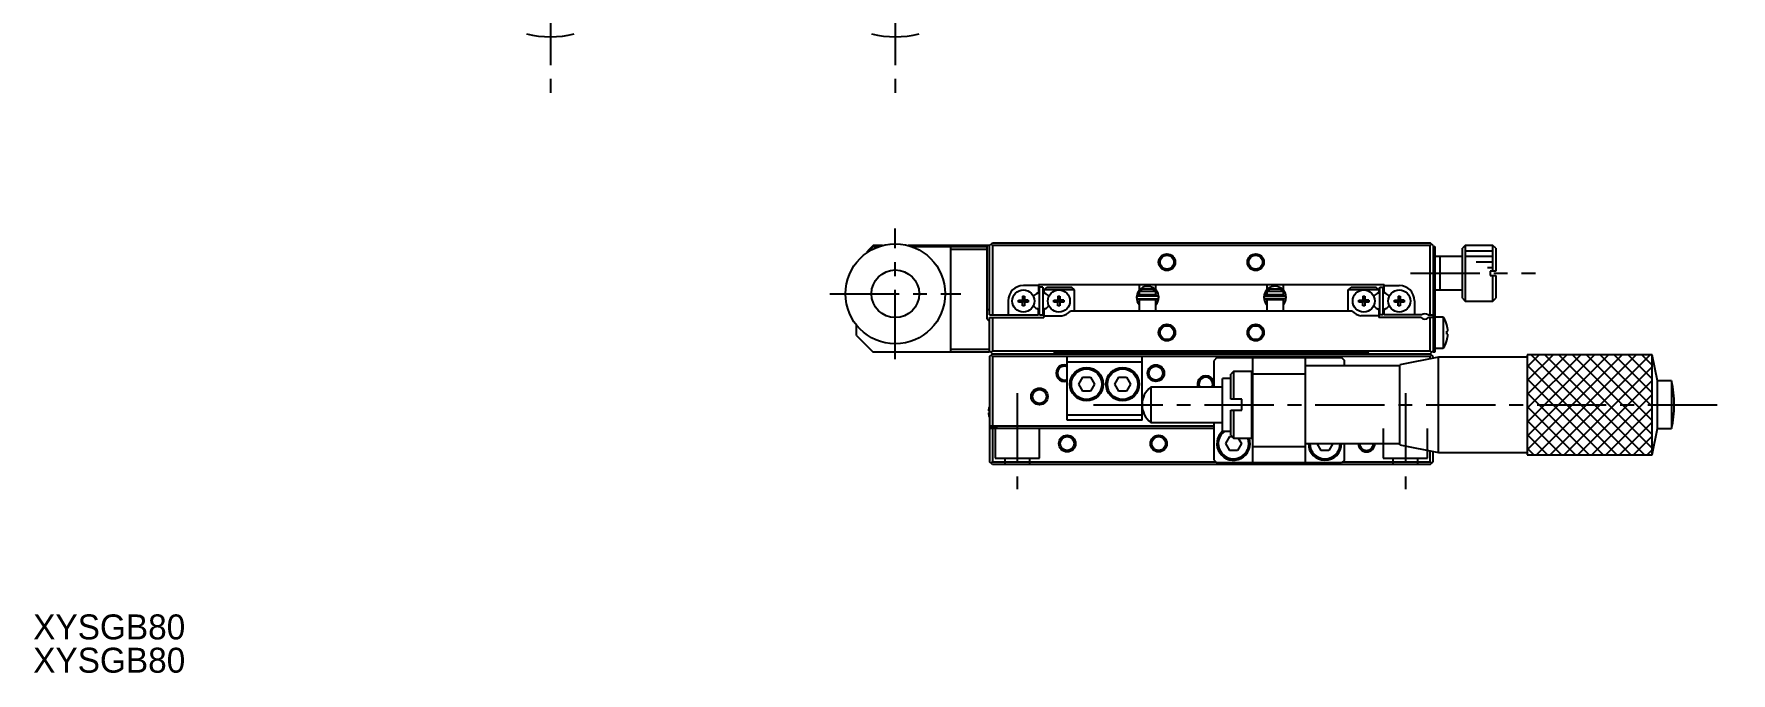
# Model space of a CAD drawing. Extents: x -173 to 396, y -6 to 321.
# Drawn here: x -173.5 to 132.7, y -5.8 to 109.4 of the extents above; entities that cross this region are included whole.
import ezdxf

# ---------------------------------------------------------------- set-up
doc = ezdxf.new("R2010")
doc.units = 0
doc.header["$LTSCALE"] = 10
doc.linetypes.add('CENTER', pattern=[2, 1.25, -0.25, 0.25, -0.25])
doc.linetypes.add('DASHED', pattern=[3.5, 2, -1.5])
doc.layers.get('0').update_dxf_attribs({"linetype": 'CONTINUOUS'})
doc.layers.add('CENTER', color=1, linetype='CENTER')
doc.styles.get("Standard").update_dxf_attribs({"font": 'FGP教科書体NT-M'})

msp = doc.modelspace()

# ---------------------------------------------------------------- linework, layer by layer
at = {"color": 7, "linetype": 'CONTINUOUS'}
for p, q in [((-22.075404, 71.018342), (-23.126446, 69.967299)), ((-22.075404, 71.218342), (-23.075404, 70.218342)), ((-20.379747, 71.218342), (-22.075404, 71.218342)), ((-22.075404, 71.018342), (-21.033444, 71.018342)), ((-1.075404, 71.218342), (-15.77106, 71.218342)), ((-15.117364, 71.018342), (-1.575404, 71.018342)), ((-8.075404, 52.018342), (-8.075404, 71.018342)), ((-1.575404, 70.518342), (-8.075404, 70.518342)), ((-1.575404, 71.018342), (-1.575404, 58.018342)), ((-1.075404, 71.218342), (-0.575404, 71.718342)), ((-1.075404, 58.718342), (-1.075404, 71.218342)), ((-0.825404, 71.468342), (-0.575404, 71.218342)), ((-0.575404, 71.718342), (78.424596, 71.718342)), ((78.424596, 71.218342), (-0.575404, 71.218342)), ((-0.575404, 71.218342), (-0.575404, 58.718342)), ((78.924596, 71.218342), (78.424596, 71.718342)), ((78.424596, 71.218342), (78.674596, 71.468342)), ((78.424596, 58.718342), (78.424596, 71.218342)), ((78.924596, 71.218342), (78.924596, 52.218342)), ((78.924596, 71.018342), (79.224596, 71.018342)), ((79.224596, 71.018342), (79.224596, 52.018342)), ((84.724596, 71.218342), (84.224596, 70.718342)), ((84.224596, 61.718342), (84.224596, 70.718342)), ((89.724596, 71.218342), (84.724596, 71.218342)), ((84.724596, 71.218342), (84.724596, 61.218342)), ((90.224596, 70.718342), (89.724596, 71.218342)), ((89.724596, 66.618342), (89.724596, 71.218342)), ((90.224596, 70.718342), (90.224596, 66.618342)), ((-23.075404, 70.018342), (-23.075404, 70.218342)), ((84.224596, 69.218342), (79.224596, 69.218342)), ((80.224596, 63.218342), (80.224596, 69.218342)), ((90.224596, 66.618342), (89.224596, 66.618342)), ((89.224596, 66.618342), (89.224596, 65.818342)), ((89.224596, 65.818342), (90.224596, 65.818342)), ((89.724596, 61.218342), (89.724596, 65.818342)), ((90.224596, 65.818342), (90.224596, 61.718342)), ((2.274596, 61.268342), (2.274596, 58.718342)), ((4.138235, 61.038342), (4.138235, 61.398342)), ((4.138235, 61.398342), (4.844596, 61.398342)), ((4.844596, 62.104703), (5.204596, 62.104703)), ((4.844596, 62.104703), (4.844596, 61.398342)), ((4.854968, 61.387969), (4.844596, 61.398342)), ((4.854968, 61.048714), (4.854968, 61.387969)), ((4.854968, 61.387969), (5.194224, 61.387969)), ((7.724596, 64.018342), (5.024596, 64.018342)), ((5.194224, 61.387969), (5.204596, 61.398342)), ((5.194224, 61.387969), (5.194224, 61.048714)), ((5.204596, 62.104703), (5.204596, 61.398342)), ((5.910958, 61.398342), (5.204596, 61.398342)), ((5.910958, 61.398342), (5.910958, 61.038342)), ((7.430846, 62.593157), (7.724596, 62.762754)), ((7.724596, 64.218342), (70.124596, 64.218342)), ((7.724596, 64.218342), (7.724596, 62.762754)), ((7.924596, 58.718342), (7.924596, 63.718342)), ((8.524596, 63.718342), (7.924596, 63.718342)), ((8.524598, 63.718342), (8.524598, 58.718342)), ((8.724596, 63.218342), (9.224596, 63.718342)), ((8.724596, 63.218342), (8.724596, 62.762754)), ((14.224596, 63.218342), (8.724596, 63.218342)), ((8.724596, 62.762754), (9.018346, 62.593157)), ((9.224596, 63.718342), (13.724596, 63.718342)), ((10.538235, 61.038342), (10.538235, 61.398342)), ((10.538235, 61.398342), (11.244596, 61.398342)), ((11.244596, 62.104703), (11.604596, 62.104703)), ((11.244596, 62.104703), (11.244596, 61.398342)), ((11.254968, 61.387969), (11.244596, 61.398342)), ((11.254968, 61.048714), (11.254968, 61.387969)), ((11.254968, 61.387969), (11.594224, 61.387969)), ((11.594224, 61.387969), (11.604596, 61.398342)), ((11.594224, 61.387969), (11.594224, 61.048714)), ((11.604596, 62.104703), (11.604596, 61.398342)), ((12.310958, 61.398342), (11.604596, 61.398342)), ((12.310958, 61.398342), (12.310958, 61.038342)), ((14.224596, 63.218342), (13.724596, 63.718342)), ((14.224596, 59.418342), (14.224596, 63.218342)), ((25.579184, 62.583751), (25.445435, 61.892504)), ((25.544273, 62.394376), (25.543416, 62.358636)), ((25.543416, 62.358636), (25.544345, 62.322899)), ((25.546915, 62.430031), (25.544273, 62.394376)), ((25.544345, 62.322899), (25.547057, 62.287252)), ((25.551334, 62.465514), (25.546915, 62.430031)), ((25.547057, 62.287252), (25.551546, 62.251782)), ((25.557522, 62.500738), (25.551334, 62.465514)), ((25.551546, 62.251782), (25.557801, 62.216575)), ((25.565462, 62.535617), (25.557522, 62.500738)), ((25.557801, 62.216575), (25.565807, 62.181718)), ((25.575137, 62.570066), (25.565462, 62.535617)), ((25.565807, 62.181718), (25.575544, 62.147296)), ((25.586523, 62.603998), (25.575137, 62.570066)), ((25.575544, 62.147296), (25.58699, 62.113392)), ((25.595395, 62.62449), (25.579184, 62.583751)), ((25.59886, 62.635585), (25.586523, 62.603998)), ((25.58699, 62.113392), (25.600117, 62.080091)), ((25.599357, 62.636438), (25.59886, 62.635585)), ((25.601718, 62.63816), (25.599357, 62.636438)), ((25.600117, 62.080091), (25.600895, 62.07826)), ((25.605627, 62.639207), (25.601718, 62.63816)), ((25.618187, 62.677707), (25.603433, 62.64376)), ((25.603665, 62.64448), (25.860222, 62.568161)), ((25.611055, 62.63957), (25.605627, 62.639207)), ((25.61796, 62.639246), (25.611055, 62.63957)), ((25.626291, 62.638238), (25.61796, 62.639246)), ((25.635985, 62.636554), (25.626291, 62.638238)), ((25.646968, 62.634206), (25.635985, 62.636554)), ((25.659157, 62.631212), (25.646968, 62.634206)), ((25.67246, 62.627595), (25.659157, 62.631212)), ((29.218967, 62.088847), (25.668967, 62.088847)), ((25.668967, 61.638847), (29.218967, 61.638847)), ((25.686776, 62.623382), (25.67246, 62.627595)), ((25.701997, 62.618605), (25.686776, 62.623382)), ((25.718009, 62.6133), (25.701997, 62.618605)), ((25.734689, 62.607507), (25.718009, 62.6133)), ((25.751912, 62.60127), (25.734689, 62.607507)), ((25.769547, 62.594636), (25.751912, 62.60127)), ((25.787461, 62.587656), (25.769547, 62.594636)), ((25.805519, 62.580381), (25.787461, 62.587656)), ((25.823584, 62.572868), (25.805519, 62.580381)), ((25.84152, 62.565173), (25.823584, 62.572868)), ((25.85919, 62.557354), (25.84152, 62.565173)), ((25.876461, 62.54947), (25.85919, 62.557354)), ((25.860222, 62.568161), (25.924615, 62.536982)), ((25.893203, 62.541581), (25.876461, 62.54947)), ((25.909288, 62.533746), (25.893203, 62.541581)), ((25.924596, 62.526026), (25.909288, 62.533746)), ((25.95858, 61.41829), (25.909362, 61.638795)), ((25.924596, 64.218342), (25.924596, 63.162673)), ((25.924596, 62.918342), (25.924596, 62.418342)), ((28.924596, 62.918342), (25.924596, 62.918342)), ((25.924596, 62.418342), (28.924596, 62.418342)), ((28.924596, 61.418342), (25.924596, 61.418342)), ((25.924596, 61.418342), (25.924596, 59.418342)), ((25.978913, 62.918342), (26.508081, 63.418342)), ((25.993448, 62.363474), (25.994009, 62.377096)), ((25.993586, 62.349845), (25.993448, 62.363474)), ((25.994422, 62.336245), (25.993586, 62.349845)), ((25.994009, 62.377096), (25.995269, 62.390673)), ((25.995954, 62.322711), (25.994422, 62.336245)), ((25.995269, 62.390673), (25.997224, 62.40417)), ((25.998176, 62.30928), (25.995954, 62.322711)), ((25.997224, 62.40417), (25.999869, 62.417549)), ((26.00108, 62.295986), (25.998176, 62.30928)), ((25.999869, 62.417549), (26.000049, 62.418346)), ((26.004656, 62.282864), (26.00108, 62.295986)), ((26.008894, 62.269949), (26.004656, 62.282864)), ((26.013779, 62.257274), (26.008894, 62.269949)), ((26.019297, 62.244869), (26.013779, 62.257274)), ((26.025432, 62.232767), (26.019297, 62.244869)), ((26.032164, 62.220996), (26.025432, 62.232767)), ((26.039476, 62.209586), (26.032164, 62.220996)), ((26.033451, 62.218342), (26.424596, 62.218342)), ((26.047345, 62.198562), (26.039476, 62.209586)), ((26.055751, 62.18795), (26.047345, 62.198562)), ((26.064671, 62.177776), (26.055751, 62.18795)), ((26.07408, 62.168062), (26.064671, 62.177776)), ((26.083955, 62.158829), (26.07408, 62.168062)), ((26.094269, 62.150098), (26.083955, 62.158829)), ((26.104997, 62.141888), (26.094269, 62.150098)), ((26.116111, 62.134217), (26.104997, 62.141888)), ((26.127585, 62.1271), (26.116111, 62.134217)), ((26.13939, 62.120554), (26.127585, 62.1271)), ((26.151498, 62.114592), (26.13939, 62.120554)), ((26.16388, 62.109226), (26.151498, 62.114592)), ((26.176507, 62.104468), (26.16388, 62.109226)), ((26.189349, 62.100327), (26.176507, 62.104468)), ((26.202377, 62.096813), (26.189349, 62.100327)), ((26.21556, 62.093932), (26.202377, 62.096813)), ((26.228867, 62.09169), (26.21556, 62.093932)), ((26.242269, 62.090094), (26.228867, 62.09169)), ((26.255733, 62.089146), (26.242269, 62.090094)), ((26.268519, 62.088847), (26.255733, 62.089146)), ((26.424596, 62.418342), (26.424596, 62.088847)), ((26.424596, 61.638847), (26.424596, 61.418342)), ((26.508081, 63.418342), (28.341111, 63.418342)), ((28.341111, 63.418342), (28.87028, 62.918342)), ((28.424596, 62.088847), (28.424596, 62.418342)), ((28.424596, 62.218342), (28.854264, 62.218342)), ((28.424596, 61.418342), (28.424596, 61.638847)), ((28.622971, 62.088871), (28.619415, 62.088847)), ((28.636462, 62.089375), (28.622971, 62.088871)), ((28.649917, 62.090529), (28.636462, 62.089375)), ((28.663303, 62.092332), (28.649917, 62.090529)), ((28.676589, 62.09478), (28.663303, 62.092332)), ((28.689746, 62.097869), (28.676589, 62.09478)), ((28.702741, 62.101592), (28.689746, 62.097869)), ((28.715546, 62.105943), (28.702741, 62.101592)), ((28.728128, 62.110913), (28.715546, 62.105943)), ((28.740458, 62.116491), (28.728128, 62.110913)), ((28.752506, 62.122667), (28.740458, 62.116491)), ((28.764243, 62.129428), (28.752506, 62.122667)), ((28.775639, 62.13676), (28.764243, 62.129428)), ((28.786666, 62.144647), (28.775639, 62.13676)), ((28.797296, 62.153072), (28.786666, 62.144647)), ((28.807501, 62.162017), (28.797296, 62.153072)), ((28.817255, 62.171463), (28.807501, 62.162017)), ((28.826532, 62.181387), (28.817255, 62.171463)), ((28.835306, 62.191766), (28.826532, 62.181387)), ((28.843553, 62.202578), (28.835306, 62.191766)), ((28.851251, 62.213795), (28.843553, 62.202578)), ((28.858377, 62.225392), (28.851251, 62.213795)), ((28.864911, 62.237339), (28.858377, 62.225392)), ((28.870833, 62.249606), (28.864911, 62.237339)), ((28.876127, 62.262162), (28.870833, 62.249606)), ((28.880777, 62.274975), (28.876127, 62.262162)), ((28.884767, 62.288012), (28.880777, 62.274975)), ((28.888087, 62.301238), (28.884767, 62.288012)), ((28.887882, 62.418357), (28.889736, 62.409532)), ((28.890726, 62.314618), (28.888087, 62.301238)), ((28.889736, 62.409532), (28.891965, 62.396095)), ((28.892676, 62.328116), (28.890726, 62.314618)), ((28.891965, 62.396095), (28.893503, 62.382557)), ((28.892142, 62.418372), (28.978586, 62.088865)), ((28.893932, 62.341696), (28.892676, 62.328116)), ((28.893503, 62.382557), (28.894345, 62.368953)), ((28.894488, 62.355321), (28.893932, 62.341696)), ((28.894345, 62.368953), (28.894488, 62.355321)), ((28.924596, 63.206593), (28.924596, 64.218342)), ((28.924596, 62.418342), (28.924596, 62.918342)), ((28.924596, 59.418342), (28.924596, 61.418342)), ((28.92944, 61.418173), (28.92483, 61.403019)), ((28.978259, 61.638793), (28.92944, 61.418173)), ((29.288148, 62.635113), (29.275195, 62.665371)), ((29.30971, 62.579842), (29.289074, 62.635585)), ((48.5415, 62.592979), (48.407751, 61.901733)), ((48.50659, 62.403604), (48.505732, 62.367865)), ((48.505732, 62.367865), (48.506661, 62.332128)), ((48.509231, 62.439259), (48.50659, 62.403604)), ((48.506661, 62.332128), (48.509373, 62.29648)), ((48.513651, 62.474742), (48.509231, 62.439259)), ((48.509373, 62.29648), (48.513862, 62.26101)), ((48.519838, 62.509967), (48.513651, 62.474742)), ((48.513862, 62.26101), (48.520117, 62.225804)), ((48.527779, 62.544846), (48.519838, 62.509967)), ((48.520117, 62.225804), (48.528123, 62.190946)), ((48.537454, 62.579295), (48.527779, 62.544846)), ((48.528123, 62.190946), (48.537861, 62.156524)), ((48.548839, 62.613227), (48.537454, 62.579295)), ((48.537861, 62.156524), (48.549307, 62.122621)), ((48.557712, 62.633719), (48.5415, 62.592979)), ((48.561176, 62.644814), (48.548839, 62.613227)), ((48.549307, 62.122621), (48.562433, 62.08932)), ((48.561673, 62.645666), (48.561176, 62.644814)), ((48.5639, 62.647328), (48.561673, 62.645666)), ((48.562433, 62.08932), (48.563211, 62.087489)), ((48.580503, 62.686936), (48.563346, 62.647288)), ((48.567546, 62.648372), (48.5639, 62.647328)), ((48.565981, 62.653708), (48.822538, 62.57739)), ((48.572585, 62.64879), (48.567546, 62.648372)), ((48.578983, 62.648579), (48.572585, 62.64879)), ((48.586695, 62.647741), (48.578983, 62.648579)), ((48.595668, 62.646282), (48.586695, 62.647741)), ((48.60584, 62.644212), (48.595668, 62.646282)), ((48.61714, 62.641545), (48.60584, 62.644212)), ((48.62949, 62.638299), (48.61714, 62.641545)), ((48.642805, 62.634498), (48.62949, 62.638299)), ((52.181284, 62.098076), (48.631284, 62.098076)), ((48.631284, 61.648076), (52.181284, 61.648076)), ((48.656992, 62.630167), (48.642805, 62.634498)), ((48.671953, 62.625336), (48.656992, 62.630167)), ((48.687584, 62.620039), (48.671953, 62.625336)), ((48.703778, 62.614313), (48.687584, 62.620039)), ((48.720422, 62.608196), (48.703778, 62.614313)), ((48.7374, 62.601733), (48.720422, 62.608196)), ((48.754596, 62.594967), (48.7374, 62.601733)), ((48.77189, 62.587944), (48.754596, 62.594967)), ((48.789162, 62.580715), (48.77189, 62.587944)), ((48.806293, 62.573329), (48.789162, 62.580715)), ((48.823164, 62.565836), (48.806293, 62.573329)), ((48.822538, 62.57739), (48.924615, 62.525252)), ((48.839659, 62.558289), (48.823164, 62.565836)), ((48.855662, 62.550741), (48.839659, 62.558289)), ((48.871064, 62.543243), (48.855662, 62.550741)), ((48.885757, 62.535848), (48.871064, 62.543243)), ((48.923765, 61.418096), (48.871678, 61.648024)), ((48.899639, 62.528605), (48.885757, 62.535848)), ((48.912616, 62.521567), (48.899639, 62.528605)), ((48.924596, 62.514781), (48.912616, 62.521567)), ((48.924596, 64.218342), (48.924596, 63.21466)), ((48.924596, 62.918342), (48.924596, 62.418342)), ((51.924596, 62.918342), (48.924596, 62.918342)), ((48.924596, 62.418342), (51.924596, 62.418342)), ((51.924596, 61.418342), (48.924596, 61.418342)), ((48.924596, 61.418342), (48.924596, 59.418342)), ((48.955764, 62.372702), (48.956326, 62.386324)), ((48.955902, 62.359073), (48.955764, 62.372702)), ((48.956739, 62.345473), (48.955902, 62.359073)), ((48.956326, 62.386324), (48.957586, 62.399902)), ((48.958271, 62.33194), (48.956739, 62.345473)), ((48.957586, 62.399902), (48.959541, 62.413399)), ((48.960492, 62.318508), (48.958271, 62.33194)), ((48.959541, 62.413399), (48.960438, 62.418356)), ((48.963396, 62.305214), (48.960492, 62.318508)), ((48.966973, 62.292093), (48.963396, 62.305214)), ((48.97121, 62.279178), (48.966973, 62.292093)), ((48.976095, 62.266502), (48.97121, 62.279178)), ((48.981614, 62.254098), (48.976095, 62.266502)), ((48.978913, 62.918342), (49.508081, 63.418342)), ((48.987748, 62.241996), (48.981614, 62.254098)), ((48.994481, 62.230225), (48.987748, 62.241996)), ((49.001792, 62.218814), (48.994481, 62.230225)), ((49.009662, 62.20779), (49.001792, 62.218814)), ((49.001872, 62.218342), (49.424596, 62.218342)), ((49.018068, 62.197179), (49.009662, 62.20779)), ((49.026987, 62.187005), (49.018068, 62.197179)), ((49.036397, 62.17729), (49.026987, 62.187005)), ((49.046271, 62.168057), (49.036397, 62.17729)), ((49.056585, 62.159326), (49.046271, 62.168057)), ((49.067313, 62.151117), (49.056585, 62.159326)), ((49.078428, 62.143445), (49.067313, 62.151117)), ((49.089901, 62.136329), (49.078428, 62.143445)), ((49.101706, 62.129783), (49.089901, 62.136329)), ((49.113814, 62.123821), (49.101706, 62.129783)), ((49.126197, 62.118455), (49.113814, 62.123821)), ((49.138824, 62.113696), (49.126197, 62.118455)), ((49.151666, 62.109556), (49.138824, 62.113696)), ((49.164693, 62.106041), (49.151666, 62.109556)), ((49.177876, 62.10316), (49.164693, 62.106041)), ((49.191184, 62.100919), (49.177876, 62.10316)), ((49.204585, 62.099322), (49.191184, 62.100919)), ((49.218049, 62.098374), (49.204585, 62.099322)), ((49.230835, 62.098076), (49.218049, 62.098374)), ((49.424596, 62.418342), (49.424596, 62.098076)), ((49.424596, 61.648076), (49.424596, 61.418342)), ((49.508081, 63.418342), (51.341111, 63.418342)), ((51.341111, 63.418342), (51.87028, 62.918342)), ((51.424596, 62.098076), (51.424596, 62.418342)), ((51.424596, 62.218342), (51.810829, 62.218342)), ((51.424596, 61.418342), (51.424596, 61.648076)), ((51.585287, 62.0981), (51.581732, 62.098076)), ((51.598779, 62.098604), (51.585287, 62.0981)), ((51.612233, 62.099758), (51.598779, 62.098604)), ((51.625619, 62.101561), (51.612233, 62.099758)), ((51.638906, 62.104009), (51.625619, 62.101561)), ((51.652062, 62.107098), (51.638906, 62.104009)), ((51.665058, 62.110821), (51.652062, 62.107098)), ((51.677862, 62.115172), (51.665058, 62.110821)), ((51.690444, 62.120141), (51.677862, 62.115172)), ((51.702774, 62.12572), (51.690444, 62.120141)), ((51.714822, 62.131896), (51.702774, 62.12572)), ((51.726559, 62.138657), (51.714822, 62.131896)), ((51.737955, 62.145989), (51.726559, 62.138657)), ((51.748983, 62.153876), (51.737955, 62.145989)), ((51.759613, 62.162301), (51.748983, 62.153876)), ((51.769818, 62.171246), (51.759613, 62.162301)), ((51.779572, 62.180691), (51.769818, 62.171246)), ((51.788848, 62.190615), (51.779572, 62.180691)), ((51.797622, 62.200995), (51.788848, 62.190615)), ((51.80587, 62.211807), (51.797622, 62.200995)), ((51.813567, 62.223024), (51.80587, 62.211807)), ((51.820693, 62.23462), (51.813567, 62.223024)), ((51.827227, 62.246567), (51.820693, 62.23462)), ((51.83315, 62.258834), (51.827227, 62.246567)), ((51.838444, 62.271391), (51.83315, 62.258834)), ((51.843093, 62.284204), (51.838444, 62.271391)), ((51.847084, 62.297241), (51.843093, 62.284204)), ((51.850404, 62.310467), (51.847084, 62.297241)), ((51.853043, 62.323847), (51.850404, 62.310467)), ((51.852132, 62.418343), (51.854281, 62.405324)), ((51.854993, 62.337345), (51.853043, 62.323847)), ((51.854281, 62.405324), (51.855819, 62.391786)), ((51.856248, 62.350925), (51.854993, 62.337345)), ((51.855819, 62.391786), (51.856662, 62.378182)), ((51.856805, 62.364549), (51.856248, 62.350925)), ((51.856662, 62.378182), (51.856805, 62.364549)), ((51.85794, 62.418428), (51.940902, 62.098093)), ((51.940576, 61.648022), (51.888993, 61.418249)), ((51.924596, 63.17314), (51.924596, 64.218342)), ((51.924596, 62.418342), (51.924596, 62.918342)), ((51.924596, 59.418342), (51.924596, 61.418342)), ((52.250464, 62.644341), (52.237511, 62.674599)), ((52.272026, 62.589071), (52.251391, 62.644814)), ((63.624596, 63.218342), (64.124596, 63.718342)), ((63.624596, 59.418342), (63.624596, 63.218342)), ((69.124596, 63.218342), (63.624596, 63.218342)), ((64.124596, 63.718342), (68.624596, 63.718342)), ((65.538235, 61.038342), (65.538235, 61.398342)), ((65.538235, 61.398342), (66.244596, 61.398342)), ((66.244596, 62.104703), (66.604596, 62.104703)), ((66.244596, 62.104703), (66.244596, 61.398342)), ((66.254968, 61.387969), (66.244596, 61.398342)), ((66.254968, 61.048714), (66.254968, 61.387969)), ((66.254968, 61.387969), (66.594224, 61.387969)), ((66.594224, 61.387969), (66.604596, 61.398342)), ((66.594224, 61.387969), (66.594224, 61.048714)), ((66.604596, 62.104703), (66.604596, 61.398342)), ((67.310958, 61.398342), (66.604596, 61.398342)), ((67.310958, 61.398342), (67.310958, 61.038342)), ((69.124596, 63.218342), (68.624596, 63.718342)), ((69.124596, 62.762754), (68.830846, 62.593157)), ((69.124596, 63.218342), (69.124596, 62.762754)), ((69.324596, 58.718342), (69.324596, 63.718342)), ((69.324596, 63.718342), (69.924596, 63.718342)), ((69.924596, 58.718342), (69.924596, 63.718342)), ((70.124596, 62.762754), (70.124596, 64.218342)), ((70.124596, 64.018342), (72.824596, 64.018342)), ((70.418346, 62.593157), (70.124596, 62.762754)), ((71.938235, 61.038342), (71.938235, 61.398342)), ((71.938235, 61.398342), (72.644596, 61.398342)), ((72.644596, 62.104703), (73.004596, 62.104703)), ((72.644596, 62.104703), (72.644596, 61.398342)), ((72.654968, 61.387969), (72.644596, 61.398342)), ((72.654968, 61.048714), (72.654968, 61.387969)), ((72.654968, 61.387969), (72.994224, 61.387969)), ((72.994224, 61.387969), (73.004596, 61.398342)), ((72.994224, 61.387969), (72.994224, 61.048714)), ((73.004596, 62.104703), (73.004596, 61.398342)), ((73.710958, 61.398342), (73.004596, 61.398342)), ((73.710958, 61.398342), (73.710958, 61.038342)), ((75.574596, 61.268342), (75.574596, 58.718342)), ((79.224596, 63.218342), (84.224596, 63.218342)), ((84.224596, 61.718342), (84.724596, 61.218342)), ((89.724596, 61.218342), (90.224596, 61.718342)), ((-1.575404, 59.718342), (-1.075404, 59.718342)), ((-1.075404, 58.718342), (7.724596, 58.718342)), ((-1.075404, 52.018342), (-1.075404, 58.218342)), ((-1.075404, 58.218342), (8.724596, 58.218342)), ((-0.575404, 58.218342), (-0.575404, 52.218342)), ((4.844596, 61.038342), (4.138235, 61.038342)), ((4.854968, 61.048714), (4.844596, 61.038342)), ((4.844596, 60.33198), (4.844596, 61.038342)), ((5.204596, 60.33198), (4.844596, 60.33198)), ((5.194224, 61.048714), (4.854968, 61.048714)), ((5.194224, 61.048714), (5.204596, 61.038342)), ((5.204596, 61.038342), (5.204596, 60.33198)), ((5.910958, 61.038342), (5.204596, 61.038342)), ((7.724596, 59.67393), (7.430846, 59.843526)), ((7.724596, 58.718342), (7.724596, 59.67393)), ((7.924596, 58.718342), (8.524596, 58.718342)), ((9.018346, 59.843526), (8.724596, 59.67393)), ((8.724596, 59.67393), (8.724596, 58.218342)), ((8.724596, 58.518342), (11.946612, 58.518342)), ((11.244596, 61.038342), (10.538235, 61.038342)), ((11.254968, 61.048714), (11.244596, 61.038342)), ((11.244596, 60.33198), (11.244596, 61.038342)), ((11.604596, 60.33198), (11.244596, 60.33198)), ((11.594224, 61.048714), (11.254968, 61.048714)), ((11.594224, 61.048714), (11.604596, 61.038342)), ((11.604596, 61.038342), (11.604596, 60.33198)), ((12.310958, 61.038342), (11.604596, 61.038342)), ((64.345534, 59.418342), (13.503659, 59.418342)), ((66.244596, 61.038342), (65.538235, 61.038342)), ((69.124596, 58.518342), (65.902581, 58.518342)), ((66.254968, 61.048714), (66.244596, 61.038342)), ((66.244596, 60.33198), (66.244596, 61.038342)), ((66.604596, 60.33198), (66.244596, 60.33198)), ((66.594224, 61.048714), (66.254968, 61.048714)), ((66.594224, 61.048714), (66.604596, 61.038342)), ((66.604596, 61.038342), (66.604596, 60.33198)), ((67.310958, 61.038342), (66.604596, 61.038342)), ((68.830846, 59.843526), (69.124596, 59.67393)), ((69.124596, 59.67393), (69.124596, 58.218342)), ((76.763158, 58.218342), (69.124596, 58.218342)), ((69.924596, 58.718342), (69.324596, 58.718342)), ((70.124596, 59.67393), (70.418346, 59.843526)), ((70.124596, 58.718342), (70.124596, 59.67393)), ((76.824596, 58.718342), (70.124596, 58.718342)), ((72.644596, 61.038342), (71.938235, 61.038342)), ((72.654968, 61.048714), (72.644596, 61.038342)), ((72.644596, 60.33198), (72.644596, 61.038342)), ((73.004596, 60.33198), (72.644596, 60.33198)), ((72.994224, 61.048714), (72.654968, 61.048714)), ((72.994224, 61.048714), (73.004596, 61.038342)), ((73.004596, 61.038342), (73.004596, 60.33198)), ((73.710958, 61.038342), (73.004596, 61.038342)), ((78.024596, 58.718342), (78.924596, 58.718342)), ((78.924596, 58.218342), (78.086034, 58.218342)), ((78.424596, 52.218342), (78.424596, 58.218342)), ((80.767059, 58.318342), (79.224596, 58.318342)), ((80.767059, 58.318342), (80.767059, 52.718342)), ((84.724596, 61.218342), (89.724596, 61.218342)), ((-25.075404, 55.018342), (-25.075404, 56.861487)), ((-1.575404, 58.018342), (-1.075404, 57.518342)), ((81.417801, 56.917481), (81.423969, 56.920489)), ((81.417801, 55.778342), (81.611058, 55.778342)), ((81.417801, 55.258342), (81.417801, 55.778342)), ((81.611058, 55.258342), (81.417801, 55.258342)), ((-25.075404, 55.018342), (-22.075404, 52.018342)), ((-8.075404, 52.518342), (-1.075404, 52.518342)), ((-1.075404, 52.218342), (-0.575404, 51.718342)), ((-0.575404, 52.218342), (-0.825404, 51.968342)), ((-0.575404, 52.218342), (78.424596, 52.218342)), ((10.774596, 52.068342), (10.424596, 51.718342)), ((10.774596, 52.068342), (67.074596, 52.068342)), ((67.074596, 52.068342), (67.424596, 51.718342)), ((78.674596, 51.968342), (78.424596, 52.218342)), ((78.924596, 52.218342), (78.424596, 51.718342)), ((79.224596, 52.718342), (80.767059, 52.718342)), ((81.423969, 54.116194), (81.417801, 54.119202)), ((-1.075404, 52.018342), (-22.075404, 52.018342)), ((-1.075404, 51.218342), (-0.575404, 51.718342)), ((-1.075404, 51.218342), (-1.075404, 32.218342)), ((-0.825404, 51.468342), (-0.575404, 51.218342)), ((-0.575404, 51.718342), (78.424596, 51.718342)), ((-0.575404, 51.218342), (-0.575404, 38.718342)), ((78.424596, 51.218342), (-0.575404, 51.218342)), ((12.924596, 39.718342), (12.924596, 51.218342)), ((26.424596, 50.218342), (12.924596, 50.218342)), ((26.424596, 39.718342), (26.424596, 51.218342)), ((39.924596, 51.018342), (39.424596, 50.518342)), ((39.424596, 45.693342), (39.424596, 50.518342)), ((39.924596, 51.018342), (62.424596, 51.018342)), ((46.424596, 32.018342), (46.424596, 51.018342)), ((55.924596, 32.018342), (55.924596, 51.018342)), ((72.924596, 49.518342), (55.924596, 49.518342)), ((62.424596, 51.018342), (62.924596, 50.518342)), ((62.924596, 49.518342), (62.924596, 50.518342)), ((79.924596, 51.118342), (72.924596, 49.718342)), ((72.924596, 35.318342), (72.924596, 49.718342)), ((78.924596, 51.218342), (78.424596, 51.718342)), ((78.424596, 51.218342), (78.674596, 51.468342)), ((78.424596, 50.818342), (78.424596, 51.218342)), ((79.224596, 52.018342), (78.924596, 52.018342)), ((78.924596, 50.918342), (78.924596, 51.218342)), ((95.924596, 51.118342), (79.924596, 51.118342)), ((79.924596, 33.918342), (79.924596, 51.118342)), ((118.424596, 51.518342), (95.924596, 51.518342)), ((95.924596, 51.518342), (95.924596, 33.518342)), ((118.424596, 51.518342), (95.924596, 51.518342)), ((95.924596, 51.518342), (95.924596, 33.518342)), ((119.424596, 46.818342), (118.424596, 51.518342)), ((118.424596, 33.518342), (118.424596, 51.518342)), ((118.424596, 33.518342), (118.424596, 51.518342)), ((15.702908, 47.468342), (14.981221, 46.218342)), ((14.981221, 46.218342), (15.702908, 44.968342)), ((15.702908, 47.468342), (17.146284, 47.468342)), ((17.146284, 47.468342), (17.867972, 46.218342)), ((17.867972, 46.218342), (17.146284, 44.968342)), ((22.202908, 47.468342), (21.481221, 46.218342)), ((21.481221, 46.218342), (22.202908, 44.968342)), ((22.202908, 47.468342), (23.646284, 47.468342)), ((23.646284, 47.468342), (24.367972, 46.218342)), ((24.367972, 46.218342), (23.646284, 44.968342)), ((42.424596, 47.268342), (40.924596, 47.268342)), ((40.924596, 37.768342), (40.924596, 47.268342)), ((42.924596, 48.518342), (42.424596, 48.018342)), ((42.424596, 43.518342), (42.424596, 48.018342)), ((46.224596, 48.518342), (42.924596, 48.518342)), ((42.924596, 48.518342), (42.924596, 43.518342)), ((46.424596, 48.318342), (46.224596, 48.518342)), ((46.224596, 36.518342), (46.224596, 48.518342)), ((55.924596, 48.018342), (46.424596, 48.018342)), ((121.924596, 46.818342), (119.424596, 46.818342)), ((119.424596, 38.218342), (119.424596, 46.818342)), ((121.924596, 46.818342), (121.924596, 38.218342)), ((17.146284, 44.968342), (15.702908, 44.968342)), ((23.646284, 44.968342), (22.202908, 44.968342)), ((40.924596, 45.693342), (27.991776, 45.693342)), ((27.991776, 45.693342), (27.991776, 39.343342)), ((44.424596, 43.518342), (42.424596, 43.518342)), ((44.424596, 41.518342), (44.424596, 43.518342)), ((-1.265263, 41.398342), (-1.144925, 41.398342)), ((-1.144925, 41.038342), (-1.265263, 41.038342)), ((-1.149548, 42.106958), (-1.144925, 42.104703)), ((-1.144925, 40.33198), (-1.149548, 40.329726)), ((-1.144925, 41.398342), (-1.144925, 41.038342)), ((12.924596, 40.718342), (26.424596, 40.718342)), ((42.424596, 37.018342), (42.424596, 41.518342)), ((42.424596, 41.518342), (44.424596, 41.518342)), ((42.924596, 41.518342), (42.924596, 36.518342)), ((-1.075404, 38.718342), (39.424596, 38.718342)), ((-1.075404, 38.518342), (0.324596, 38.518342)), ((39.424596, 38.218342), (-1.075404, 38.218342)), ((-0.575404, 38.218342), (-0.575404, 32.218342)), ((0.324596, 38.718342), (0.324596, 38.518342)), ((26.424596, 39.718342), (12.924596, 39.718342)), ((27.991776, 39.343342), (40.924596, 39.343342)), ((39.424596, 32.518342), (39.424596, 39.343342)), ((40.924596, 37.768342), (42.424596, 37.768342)), ((42.202908, 36.768342), (41.481221, 35.518342)), ((42.202908, 36.768342), (42.674596, 36.768342)), ((42.424596, 37.018342), (42.924596, 36.518342)), ((118.424596, 33.518342), (119.424596, 38.218342)), ((119.424596, 38.218342), (121.924596, 38.218342)), ((41.481221, 35.518342), (42.202908, 34.268342)), ((43.646284, 34.268342), (42.202908, 34.268342)), ((42.924596, 36.518342), (46.224596, 36.518342)), ((44.367972, 35.518342), (43.646284, 34.268342)), ((43.790622, 36.518342), (44.367972, 35.518342)), ((46.224596, 36.518342), (46.424596, 36.718342)), ((46.424596, 35.018342), (55.924596, 35.018342)), ((55.924596, 35.518342), (72.924596, 35.518342)), ((57.981221, 35.518342), (58.702908, 34.268342)), ((60.146284, 34.268342), (58.702908, 34.268342)), ((60.867972, 35.518342), (60.146284, 34.268342)), ((62.924596, 32.518342), (62.924596, 35.518342)), ((72.924596, 35.318342), (79.924596, 33.918342)), ((78.424596, 32.218342), (78.424596, 34.218342)), ((78.924596, 32.218342), (78.924596, 34.118342)), ((79.924596, 33.918342), (95.924596, 33.918342)), ((-0.575404, 31.718342), (-1.075404, 32.218342)), ((-0.825404, 31.968342), (-0.575404, 32.218342)), ((-0.575404, 32.218342), (39.724596, 32.218342)), ((78.424596, 31.718342), (-0.575404, 31.718342)), ((39.424596, 32.518342), (39.924596, 32.018342)), ((62.424596, 32.018342), (39.924596, 32.018342)), ((62.924596, 32.518342), (62.424596, 32.018342)), ((62.624596, 32.218342), (78.424596, 32.218342)), ((78.424596, 32.218342), (78.674596, 31.968342)), ((78.424596, 31.718342), (78.924596, 32.218342)), ((95.924596, 33.518342), (118.424596, 33.518342)), ((95.924596, 33.518342), (118.424596, 33.518342))]:
    msp.add_line(p, q, dxfattribs=at)
at = {"color": 3, "linetype": 'CONTINUOUS'}
for p, q in [((89.724596, 70.218342), (84.724596, 70.218342)), ((89.724596, 69.218342), (84.724596, 69.218342)), ((89.724596, 68.218342), (86.724596, 68.218342)), ((89.724596, 67.218342), (88.724596, 67.218342)), ((95.924596, 49.380851), (98.062087, 51.518342)), ((95.924596, 46.880851), (100.562087, 51.518342)), ((95.924596, 44.380851), (103.062087, 51.518342)), ((95.924596, 41.880851), (105.562087, 51.518342)), ((95.924596, 39.380851), (108.062087, 51.518342)), ((95.924596, 36.880851), (110.562087, 51.518342)), ((95.924596, 34.380851), (113.062087, 51.518342)), ((95.924596, 49.682466), (112.088721, 33.518342)), ((96.588721, 51.518342), (114.588721, 33.518342)), ((97.562087, 33.518342), (115.562087, 51.518342)), ((99.088721, 51.518342), (117.088721, 33.518342)), ((100.062087, 33.518342), (118.062087, 51.518342)), ((101.588721, 51.518342), (118.424596, 34.682466)), ((102.562087, 33.518342), (118.424596, 49.380851)), ((104.088721, 51.518342), (118.424596, 37.182466)), ((106.588721, 51.518342), (118.424596, 39.682466)), ((109.088721, 51.518342), (118.424596, 42.182466)), ((111.588721, 51.518342), (118.424596, 44.682466)), ((114.088721, 51.518342), (118.424596, 47.182466)), ((116.588721, 51.518342), (118.424596, 49.682466)), ((95.924596, 47.182466), (109.588721, 33.518342)), ((105.062087, 33.518342), (118.424596, 46.880851)), ((95.924596, 44.682466), (107.088721, 33.518342)), ((107.562087, 33.518342), (118.424596, 44.380851)), ((95.924596, 42.182466), (104.588721, 33.518342)), ((110.062087, 33.518342), (118.424596, 41.880851)), ((95.924596, 39.682466), (102.088721, 33.518342)), ((95.924596, 37.182466), (99.588721, 33.518342)), ((112.562087, 33.518342), (118.424596, 39.380851)), ((115.062087, 33.518342), (118.424596, 36.880851)), ((95.924596, 34.682466), (97.088721, 33.518342)), ((117.562087, 33.518342), (118.424596, 34.380851))]:
    msp.add_line(p, q, dxfattribs=at)
at = {"color": 3, "linetype": 'DASHED'}
for p, q in [((-0.075404, 38.218342), (-0.075404, 32.918342)), ((7.924596, 32.918342), (7.924596, 38.218342)), ((69.924596, 38.218342), (69.924596, 32.918342)), ((77.924596, 32.918342), (77.924596, 38.218342)), ((-0.075404, 32.918342), (7.924596, 32.918342)), ((1.674596, 32.918342), (1.674596, 31.718342)), ((6.174596, 31.718342), (6.174596, 32.918342)), ((69.924596, 32.918342), (77.924596, 32.918342)), ((71.674596, 32.918342), (71.674596, 31.718342)), ((76.174596, 31.718342), (76.174596, 32.918342))]:
    msp.add_line(p, q, dxfattribs=at)
at = {"color": 7, "linetype": 'CONTINUOUS'}
for centre, radius in [((-18.075404, 62.518342), 9), ((30.924596, 68.218342), 1.25), ((46.924596, 68.218342), 1.25), ((-18.075404, 62.518342), 4.3), ((5.024596, 61.218342), 2), ((11.424596, 61.218342), 2), ((66.424596, 61.218342), 2), ((72.824596, 61.218342), 2), ((30.924596, 55.518342), 1.25), ((46.924596, 55.518342), 1.25), ((16.424596, 46.218342), 3), ((22.924596, 46.218342), 3), ((28.924596, 48.218342), 1.25), ((16.424596, 46.218342), 2.75), ((22.924596, 46.218342), 2.75), ((7.924596, 44.018342), 1.25), ((12.924596, 35.518342), 1.25), ((29.424596, 35.518342), 1.25)]:
    msp.add_circle(centre, radius, dxfattribs=at)
at = {"color": 3, "linetype": 'CONTINUOUS'}
for centre in [(30.924596, 68.218342), (46.924596, 68.218342), (30.924596, 55.518342), (46.924596, 55.518342), (28.924596, 48.218342), (7.924596, 44.018342), (12.924596, 35.518342), (29.424596, 35.518342)]:
    msp.add_circle(centre, 1.5, dxfattribs=at)
at = {"color": 7, "linetype": 'CONTINUOUS'}
for centre, radius, start, end in [((-80.30062, 127.600203), 18.74, 256.734971, 283.265029), ((-18.075404, 127.600203), 18.74, 256.734971, 283.265029), ((5.024596, 61.268342), 2.75, 90, 180), ((8.339406, 61.103342), 1.75, 134.995594, 148.113496), ((8.224597, 61.218342), 1.5875, 120.000031, 149.566818), ((8.224597, 61.218342), 1.5875, 100.893089, 120.000031), ((8.224596, 61.218342), 1.5875, 45, 60), ((8.224597, 61.218342), 1.5875, 30.433263, 45.000025), ((8.109787, 61.103342), 1.75, 31.886504, 45.004406), ((25.668967, 61.863847), 0.225, 90, 270), ((27.448758, 61.865548), 2.003618, 180.782969, 220.460387), ((27.443807, 61.863488), 1.998953, 0.830462, 157.286566), ((27.448551, 61.862228), 1.994111, 317.758977, 359.23359), ((29.218967, 61.863847), 0.225, 270, 90), ((48.631284, 61.873076), 0.225, 90, 270), ((50.410125, 61.874588), 2.002667, 180.777945, 222.110892), ((50.406123, 61.872717), 1.998953, 0.830462, 157.286566), ((50.410948, 61.871566), 1.994033, 319.400601, 359.230411), ((52.181284, 61.873076), 0.225, 270, 90), ((69.739406, 61.103342), 1.75, 134.995594, 148.113496), ((69.624595, 61.218342), 1.5875, 134.999975, 149.566737), ((69.624596, 61.218342), 1.5875, 120, 135), ((69.624595, 61.218342), 1.5875, 100.893016, 119.999969), ((69.624595, 61.218342), 1.5875, 60, 79.10691), ((69.624596, 61.218342), 1.5875, 45, 60), ((69.624595, 61.218342), 1.5875, 30.433182, 44.999975), ((69.509787, 61.103342), 1.75, 31.886504, 45.004406), ((72.824596, 61.268342), 2.75, 0, 90), ((8.339406, 61.333342), 1.75, 211.886504, 225.004406), ((8.224597, 61.218342), 1.5875, 210.433182, 224.999975), ((8.224596, 61.218342), 1.5875, 225, 240), ((8.224597, 61.218342), 1.5875, 239.999969, 259.106964), ((8.224597, 61.218342), 1.5875, 280.893124, 300), ((8.224596, 61.218342), 1.5875, 300, 315), ((8.224597, 61.218342), 1.5875, 314.999975, 329.566737), ((8.109787, 61.333342), 1.75, 314.995594, 328.113496), ((11.424596, 61.218342), 2.75, 280.942499, 319.114807), ((66.424596, 61.218342), 2.75, 220.885193, 259.057501), ((69.739406, 61.333342), 1.75, 211.886504, 225.004406), ((69.624595, 61.218342), 1.5875, 210.433263, 225.000025), ((69.624595, 61.218342), 1.5875, 225.000026, 259.106984), ((69.624595, 61.218342), 1.5875, 280.89309, 300), ((69.624595, 61.218342), 1.5875, 300.000031, 329.566818), ((69.509787, 61.333342), 1.75, 314.995594, 328.113496), ((77.424596, 58.968342), 1, 228.590378, 311.409622), ((77.424596, 57.918342), 1, 53.130102, 126.869898), ((76.624596, 55.518342), 5, 16.285843, 34.055798), ((76.624596, 55.518342), 4.993235, 2.984767, 16.272555), ((76.624596, 55.518342), 4.993235, 343.727445, 357.015233), ((76.624596, 55.518342), 5, 325.944202, 343.714157), ((12.424596, 48.218342), 1.25, 66.421822, 293.578178), ((37.924596, 46.218342), 1.25, 335.165412, 204.834588), ((103.684596, 42.518342), 18.74, 346.734971, 13.265029), ((30.424753, 42.518342), 4, 127.462651, 232.537349), ((1.924596, 41.218342), 3.194933, 163.893288, 176.770291), ((1.924596, 41.218342), 3.194933, 183.229709, 196.106712), ((1.924596, 41.218342), 3.2, 159.635865, 163.877467), ((1.924596, 41.218342), 3.2, 196.122533, 200.364135), ((42.924596, 35.518342), 3, 131.409622, 19.471221), ((42.924596, 35.518342), 2.75, 125.096801, 21.323686), ((59.424596, 35.518342), 3, 180, 0), ((59.424596, 35.518342), 2.75, 180, 0), ((66.924596, 35.518342), 1.25, 180, 0)]:
    msp.add_arc(centre, radius, start, end, dxfattribs=at)
at = {"color": 3, "linetype": 'CONTINUOUS'}
for centre, start, end in [((12.424596, 48.218342), 70.528779, 289.471221), ((37.924596, 46.218342), 339.512685, 200.487315), ((66.924596, 35.518342), 180, 0)]:
    msp.add_arc(centre, 1.5, start, end, dxfattribs=at)
at = {"layer": 'CENTER', "color": 1, "linetype": 'CENTER'}
for p, q in [((-80.30062, 216.260203), (-80.30062, 96.260203)), ((-18.075404, 216.260203), (-18.075404, 96.260203)), ((-18.075404, 50.718342), (-18.075404, 74.318342)), ((74.864015, 66.218342), (97.420825, 66.218342)), ((-29.875404, 62.518342), (-6.275404, 62.518342)), ((3.924596, 44.58118), (3.924596, 27.27344)), ((73.924596, 44.58118), (73.924596, 27.27344)), ((17.674596, 42.518342), (132.674596, 42.518342))]:
    msp.add_line(p, q, dxfattribs=at)

# ---------------------------------------------------------------- texts
at = {"color": 7}
for p in [(-173.590269, 0.218706), (-173.590269, -5.781294)]:
    msp.add_text('XYSGB80', height=4.5, dxfattribs=at).set_placement(p)

doc.saveas('drawing.dxf')
